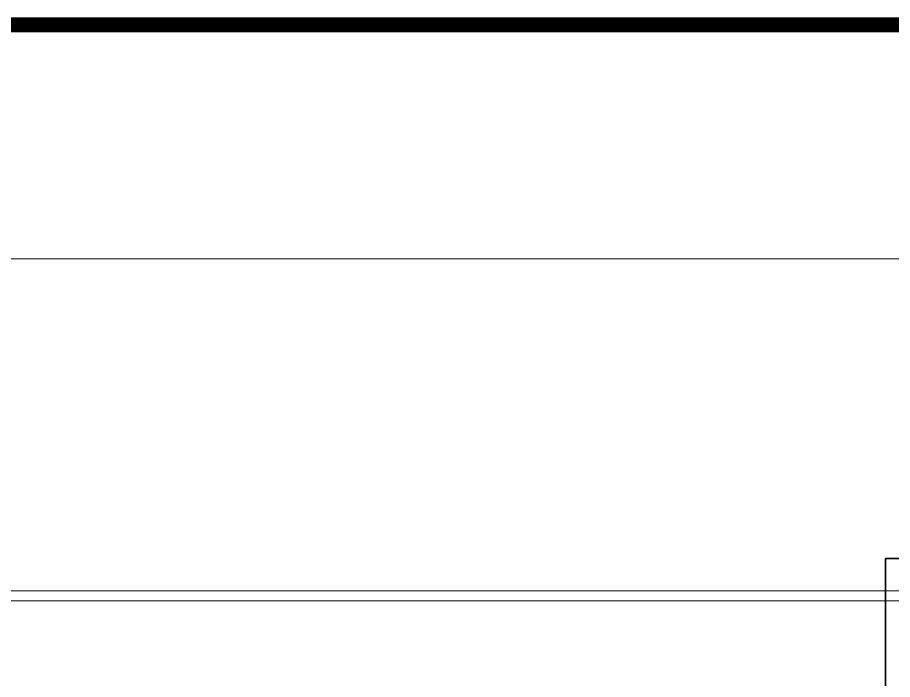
# Model space of a CAD drawing. Extents: x 1264 to 8183, y -10806 to -8316.
# Drawn here: x 4521.8 to 4638.4, y -8771.8 to -8683.5 of the extents above; entities that cross this region are included whole.
import ezdxf

# ---------------------------------------------------------------- set-up
doc = ezdxf.new("R2010")
doc.units = 0
doc.header["$LTSCALE"] = 200
doc.header["$MEASUREMENT"] = 0
doc.layers.get('0').update_dxf_attribs({"linetype": 'CONTINUOUS'})
doc.layers.add('SA-SUPPLY', color=3, linetype='CONTINUOUS', lineweight=90)
doc.layers.add('Smc_Unit', color=129, linetype='CONTINUOUS')

# ---------------------------------------------------------------- blocks, each defined once
blk = doc.blocks.new('CHILLER')
at = {"lineweight": 5}
blk.add_lwpolyline([(-3.96, 71.46), (138.06, 71.46)], dxfattribs=at)
at = {"lineweight": 25}
blk.add_lwpolyline([(121.32, 58.14), (109.08, 58.14), (109.08, 50.31)], dxfattribs=at)
blk.add_lwpolyline([(121.32, 52.38), (121.32, 45), (109.08, 45), (109.08, 52.38), (109.08, 57.78), (109.08, 58.14), (121.32, 58.14), (121.32, 57.78)], close=True, dxfattribs=at)
at = {"lineweight": 5}
blk.add_lwpolyline([(-16.863, 56.7), (-16.863, 56.25), (144, 56.25), (144, 56.7)], close=True, dxfattribs=at)

msp = doc.modelspace()

# ---------------------------------------------------------------- linework, layer by layer
at = {"layer": 'SA-SUPPLY', "lineweight": -3, "const_width": 2}
msp.add_lwpolyline([(4175.86, -8684.49), (4761.13, -8684.49), (4761.13, -8943.26), (4175.86, -8943.26)], close=True, dxfattribs=at)

# ---------------------------------------------------------------- block references
at = {"layer": 'Smc_Unit', "lineweight": -2, "xscale": 3, "yscale": 3, "zscale": 3}
msp.add_blockref('CHILLER', (4310.23, -8930.03), dxfattribs=at)

doc.saveas('drawing.dxf')
